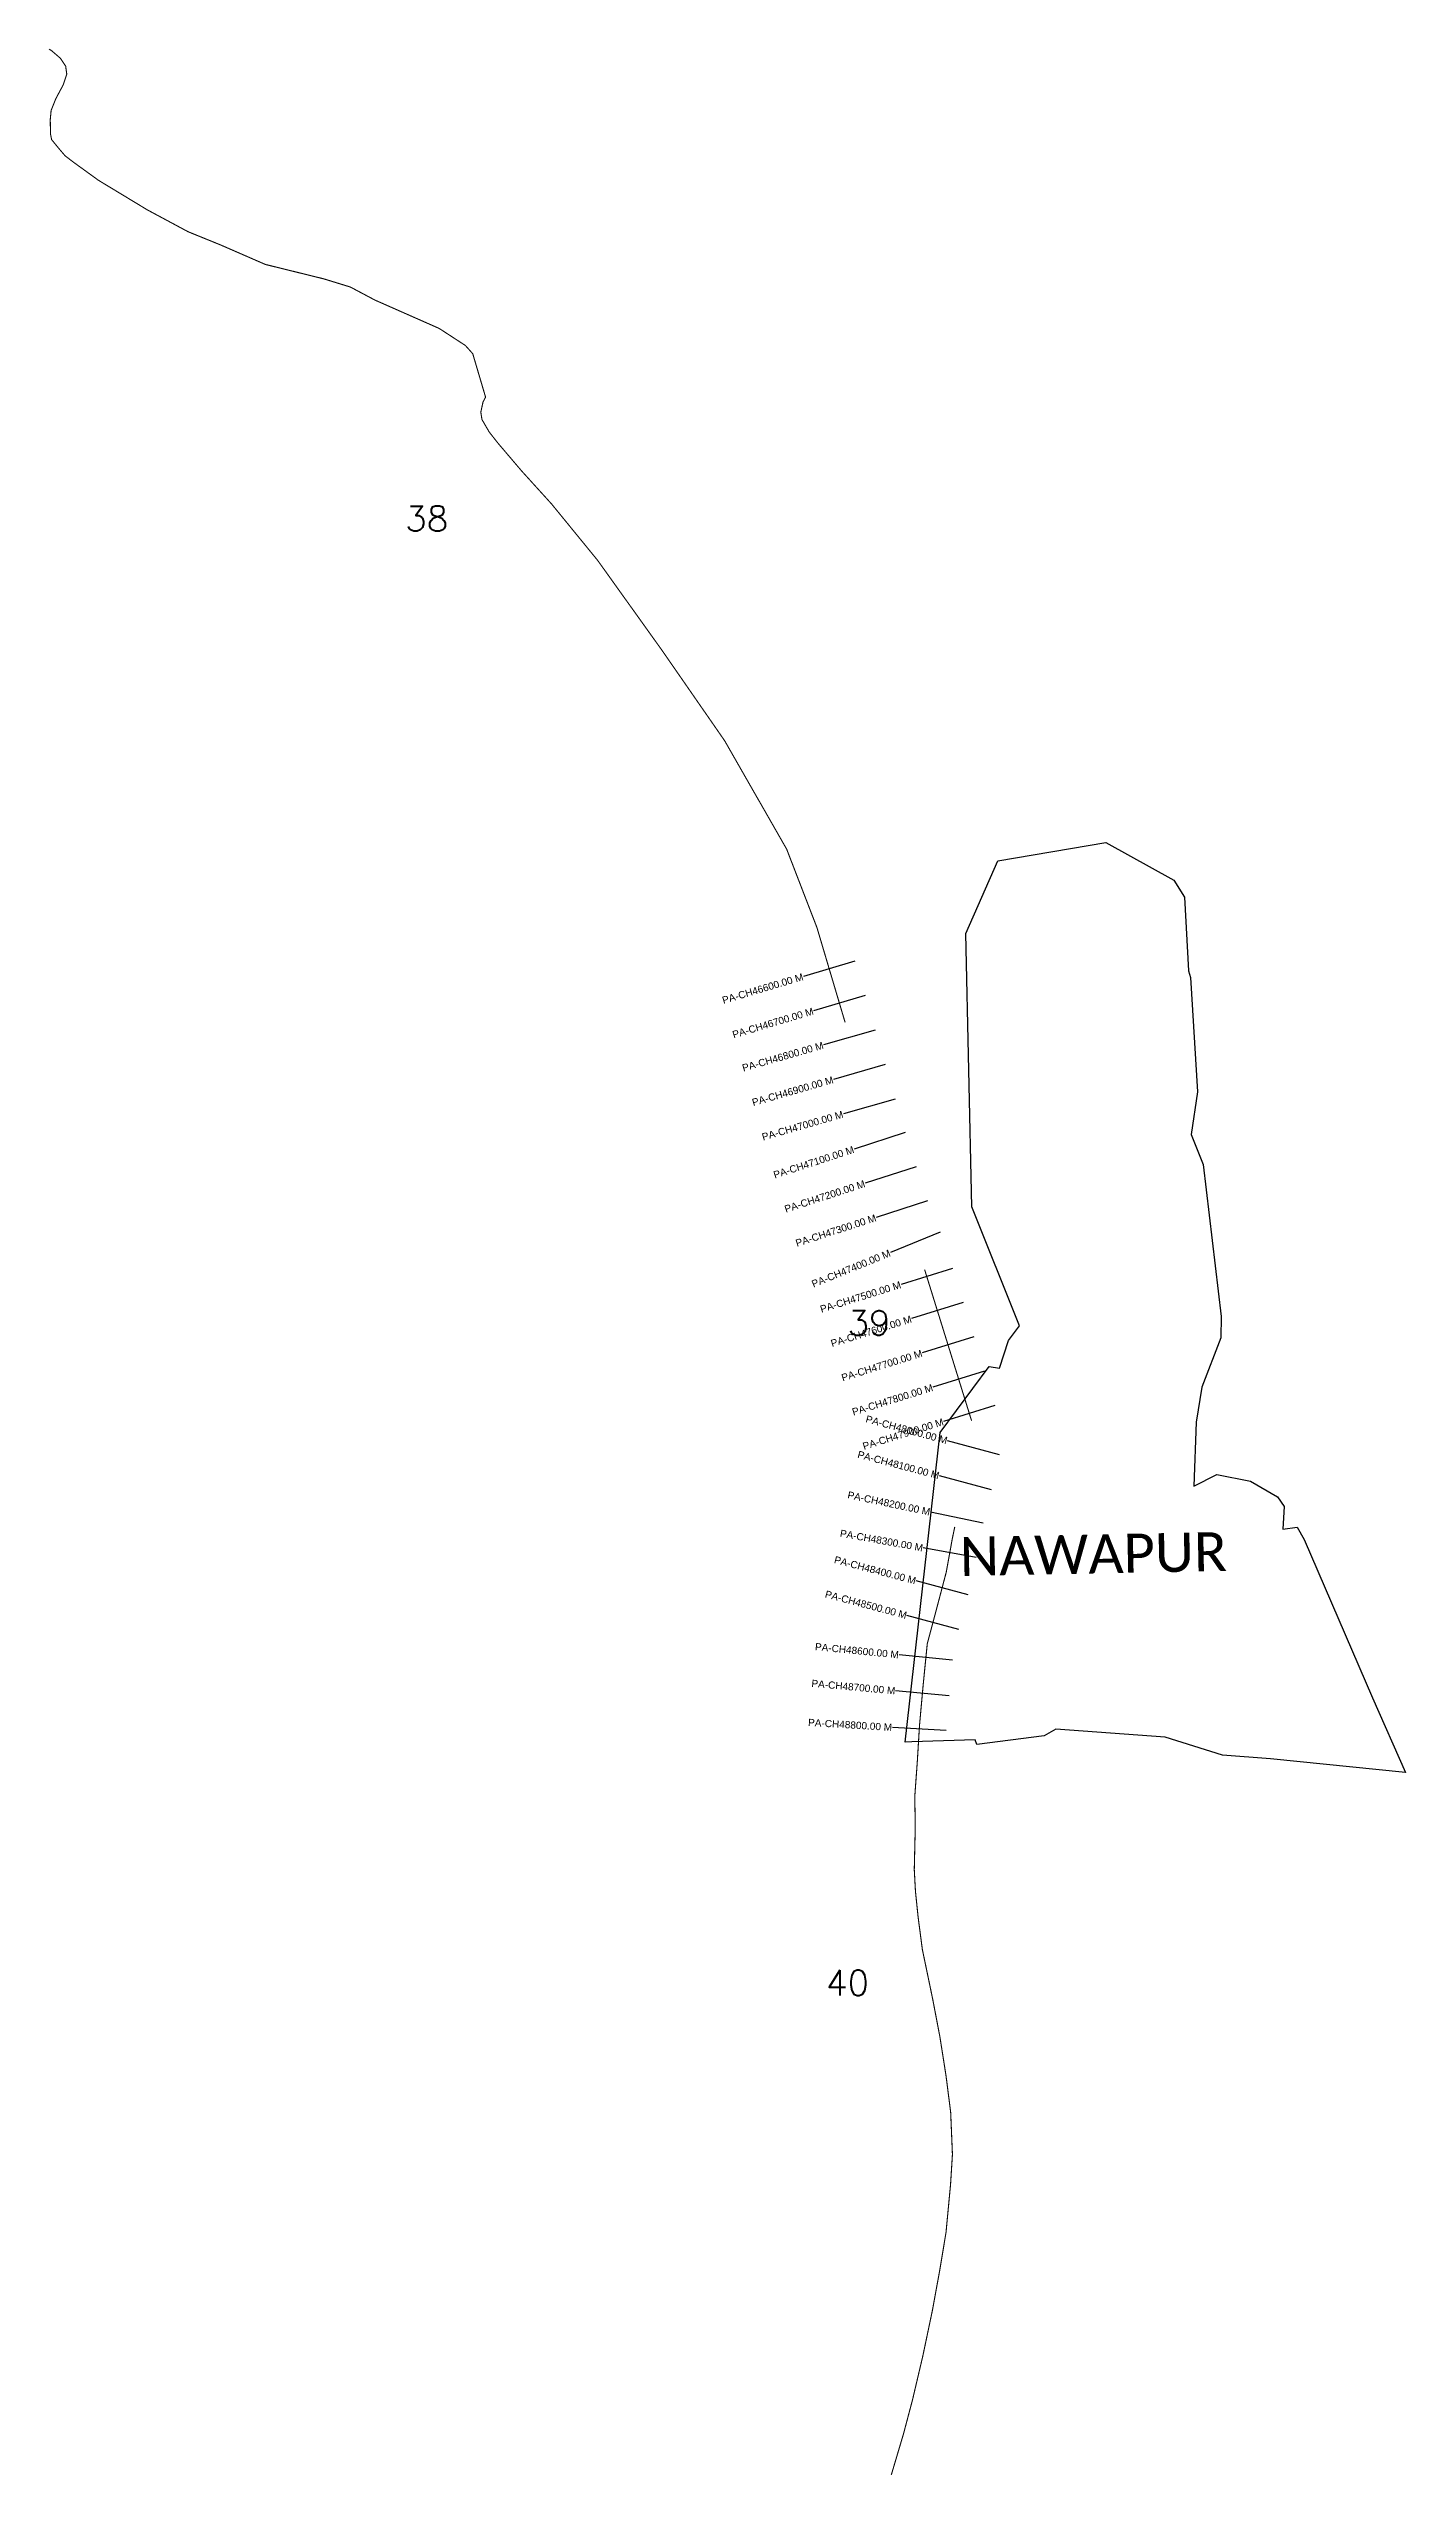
# Model space of a CAD drawing. Header units: metres. Extents: x 255289 to 259073, y 2187030 to 2193793.
import ezdxf
from ezdxf.enums import TextEntityAlignment as Align

# ---------------------------------------------------------------- set-up
doc = ezdxf.new("R2010")
doc.units = ezdxf.units.M
for name, color, linetype in [('CS', 134, 'Continuous'), ('CSMark', 6, 'Continuous'), ('NATURALLY PROTECTED', 3, 'Continuous'), ('village', 3, 'Continuous'), ('VILLAGE NAME', 250, 'Continuous')]:
    doc.layers.add(name, color=color, linetype=linetype)
doc.styles.add('DynamicDimensions', font='arial.ttf')
doc.styles.get("Standard").update_dxf_attribs({"font": 'simplex.shx'})

msp = doc.modelspace()

# ---------------------------------------------------------------- linework, layer by layer
at = {"color": 6, "flags": 128}
msp.add_lwpolyline([(257936.2, 2191529.7), (258237.5, 2191580.8)], dxfattribs=at)
at = {"layer": 'CS'}
for p, q in [((257537.9, 2191250.2), (257394.1, 2191207.4)), ((257566.4, 2191154.3), (257422.6, 2191111.6)), ((257594.7, 2191057.6), (257450.5, 2191016.4)), ((257622.2, 2190961.5), (257478, 2190920.2)), ((257649.7, 2190865.3), (257505.5, 2190824.1)), ((257678.2, 2190772.2), (257535.5, 2190726)), ((257709, 2190677.1), (257566.3, 2190630.8)), ((257739.8, 2190581.9), (257597.1, 2190535.7)), ((257775.5, 2190494.4), (257636.6, 2190437.9)), ((257809.6, 2190393.7), (257666.3, 2190349.2)), ((257839.3, 2190298.2), (257696, 2190253.7)), ((257869, 2190202.7), (257725.7, 2190158.2)), ((257898.7, 2190107.3), (257755.4, 2190062.7)), ((257928.3, 2190011.8), (257785.1, 2189967.2)), ((257940.7, 2189874), (257796, 2189913.3)), ((257918.4, 2189776.9), (257773.5, 2189815.6)), ((257895, 2189683.8), (257748.3, 2189714.7)), ((257876, 2189587.9), (257728.4, 2189614.5)), ((257853.5, 2189484.4), (257708.5, 2189522.7)), ((257827.8, 2189387.5), (257682.9, 2189426.2)), ((257810.3, 2189301.7), (257661, 2189316.6)), ((257800.7, 2189202.9), (257651.3, 2189216.4)), ((257792.1, 2189105.5), (257642.4, 2189114.6))]:
    msp.add_line(p, q, dxfattribs=at)
at = {"layer": 'NATURALLY PROTECTED', "const_width": 3, "flags": 128}
for points in [[(255290.8, 2193791.7), (255297.7, 2193787.3), (255322.3, 2193766.2), (255337.2, 2193744.1), (255340.2, 2193721.9), (255330, 2193691.3), (255310, 2193654), (255296.6, 2193620.6), (255294.2, 2193594.7), (255294.9, 2193554.9), (255298.1, 2193539.1), (255299.2, 2193537.8), (255318.4, 2193514.4), (255335.5, 2193494.3), (255359.1, 2193476.3), (255428.6, 2193426), (255565, 2193343.5), (255678.6, 2193282.6), (255769.9, 2193245.5), (255893.9, 2193191.5), (256056.5, 2193151.4), (256131, 2193128.5), (256199, 2193092.4), (256378.7, 2193013.1), (256451.7, 2192965.6), (256472.2, 2192942.7), (256508, 2192821.6), (256508, 2192821.6), (256508, 2192821.6), (256508, 2192821.6), (256508, 2192821.6), (256508, 2192821.6), (256501, 2192808.7), (256494.7, 2192779.8), (256497.9, 2192759.3), (256518.1, 2192724.5), (256542, 2192694.1), (256608.4, 2192616.1), (256692, 2192524), (256820.3, 2192367), (256998.9, 2192117.5), (257174.6, 2191864.1), (257347.5, 2191562), (257431.9, 2191343.5), (257510.4, 2191079.4)], [(257732.2, 2190390.1), (257863.1, 2189969.1)], [(257816.2, 2189673.4), (257809.4, 2189640.8), (257792.5, 2189547.4), (257765.3, 2189444.3), (257739.5, 2189347.5), (257728.2, 2189234), (257717.9, 2189120.3), (257711.8, 2189020.2), (257704.7, 2188921.9), (257706.1, 2188837.4), (257703.3, 2188718.4), (257706.6, 2188657.5), (257714.1, 2188585.1), (257725.8, 2188495.9), (257754.7, 2188357), (257774.6, 2188253.1), (257791.7, 2188144.6), (257804.8, 2188041.9), (257809.7, 2187924.5), (257804.4, 2187840.2), (257791.8, 2187707.2), (257774.1, 2187600.7), (257753.7, 2187489.2), (257726.9, 2187361.8), (257698.4, 2187240.7), (257673.2, 2187145.6), (257639.8, 2187033.4), (257638.9, 2187031.4)]]:
    msp.add_lwpolyline(points, dxfattribs=at)
at = {"layer": 'village', "color": 6}
for points in [[(258237.5, 2191580.8, 0), (258427.3, 2191475.6, 0), (258456.8, 2191428.6, 0), (258468.1, 2191222.6, 0), (258473.6, 2191204.4, 0), (258492.6, 2190886, 0), (258475.2, 2190766.8, 0), (258509.1, 2190683, 0), (258558.9, 2190259.7, 0), (258557.7, 2190199.8, 0), (258505.2, 2190062.3, 0), (258489.7, 2189965.2, 0), (258482.6, 2189787.2, 0), (258547.1, 2189819.5, 0), (258640.7, 2189801.2, 0), (258716.1, 2189756.9, 0), (258734.3, 2189729.7, 0), (258730.9, 2189666.7, 0), (258770.5, 2189672.5, 0), (258790.3, 2189638.5, 0), (258980.9, 2189197.4, 0), (259072.9, 2188988.8, 0)], [(259072.9, 2188988.8, 0), (258696.1, 2189027.4, 0), (258562.7, 2189036.8, 0), (258403.1, 2189087.6, 0), (258098.2, 2189109.8, 0), (258065, 2189090.7, 0), (257877.4, 2189067.3, 0), (257872.9, 2189079.9, 0), (257696.2, 2189074.4, 0), (257677.6, 2189073.3, 0), (257775.4, 2189936.4, 0), (257912.3, 2190120.5, 0), (257940.8, 2190115.2, 0), (257966.4, 2190193.1, 0), (257996.7, 2190234, 0), (257864, 2190565.6, 0), (257847, 2191326.8, 0), (257936.2, 2191529.7, 0)]]:
    msp.add_polyline3d(points, dxfattribs=at)

# ---------------------------------------------------------------- texts
at = {"char_height": 70, "attachment_point": 1}
for s, insert in [('38', (256283.9, 2192518.2)), ('39', (257517, 2190276.8)), ('40', (257457.1, 2188437.6))]:
    msp.add_mtext_dynamic_manual_height_columns(s, width=95.172, gutter_width=1, heights=[0], dxfattribs=dict(at, insert=insert))
at = {"layer": 'CSMark', "style": 'DynamicDimensions'}
for s, rotation, p in [('PA-CH46600.00 M', 16.55892, (257393.1, 2191207.1)), ('PA-CH46700.00 M', 16.55892, (257421.6, 2191111.3)), ('PA-CH46800.00 M', 15.94726, (257449.5, 2191016.1)), ('PA-CH46900.00 M', 15.94726, (257477, 2190920)), ('PA-CH47000.00 M', 15.94726, (257504.5, 2190823.8)), ('PA-CH47100.00 M', 17.94807, (257534.5, 2190725.7)), ('PA-CH47200.00 M', 17.94807, (257565.3, 2190630.5)), ('PA-CH47300.00 M', 17.94807, (257596.2, 2190535.4)), ('PA-CH47400.00 M', 22.11383, (257635.6, 2190437.5)), ('PA-CH47500.00 M', 17.27084, (257665.4, 2190348.9)), ('PA-CH47600.00 M', 17.27084, (257695.1, 2190253.4)), ('PA-CH47700.00 M', 17.27084, (257724.8, 2190157.9)), ('PA-CH47800.00 M', 17.27084, (257754.5, 2190062.4)), ('PA-CH47900.00 M', 17.27084, (257784.1, 2189966.9)), ('PA-CH48000.00 M', 344.80576, (257795, 2189913.6)), ('PA-CH48100.00 M', 345.06103, (257772.5, 2189815.8)), ('PA-CH48200.00 M', 348.12546, (257747.3, 2189714.9)), ('PA-CH48300.00 M', 349.79587, (257727.4, 2189614.6)), ('PA-CH48400.00 M', 345.21835, (257707.5, 2189522.9)), ('PA-CH48500.00 M', 345.04828, (257681.9, 2189426.5)), ('PA-CH48600.00 M', 354.30604, (257660, 2189316.7)), ('PA-CH48700.00 M', 354.8196, (257650.3, 2189216.5)), ('PA-CH48800.00 M', 356.52825, (257641.4, 2189114.6))]:
    msp.add_text(s, height=20, rotation=rotation, dxfattribs=at).set_placement(p, align=Align.MIDDLE_RIGHT)
at = {"layer": 'VILLAGE NAME', "insert": (257829.2, 2189645), "char_height": 108.748, "attachment_point": 1, "rotation": 1.10283}
msp.add_mtext_dynamic_manual_height_columns('{\\fCalibri|b0|i0|c0|p34;NAWAPUR}', width=726.929, gutter_width=543.7, heights=[0], dxfattribs=at)

doc.saveas('drawing.dxf')
